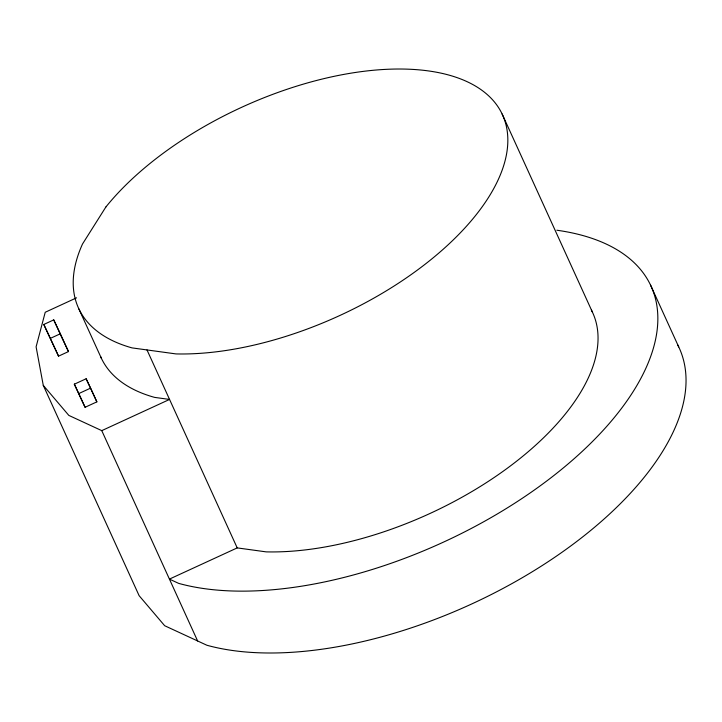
<?xml version="1.0" encoding="UTF-8"?>
<svg xmlns="http://www.w3.org/2000/svg" width="722" height="722" viewBox="0 0 722 722"><rect width="100%" height="100%" fill="white"/><g stroke="black" fill="none" stroke-linecap="round" stroke-linejoin="round"><path stroke-width="1.08" d="M76.532 297.834L45.224 312.265L36.1 346.831L43.266 385.358L139.12 595.677L164.67 625.721L206.871 645.242A297.103 146.746 -24.5 0 0 541.617 565.922A297.103 146.746 -24.5 0 0 677.768 344.999M43.807 324.467L53.744 319.882L60.368 333.763L68.482 351.578L58.545 356.154L43.807 324.467L58.545 356.154M50.423 338.338L60.368 333.763M74.348 384.194L86.135 378.761L90.611 388.12L96.865 401.856L85.079 407.289L74.348 384.194L85.079 407.289M78.824 393.553L90.611 388.12M43.266 385.358L68.825 415.403L101.766 430.637L169.553 399.437L154.625 397.389A232.989 115.087 -24.5 0 1 100.611 356.578M591.363 310.018A232.989 115.087 -24.5 0 1 509.136 466.89A232.989 115.087 -24.5 0 1 266.174 551.87L237.213 547.899L169.426 579.107L178.677 583.385A297.103 146.746 -24.5 0 0 582.943 450.718A297.103 146.746 -24.5 0 0 556.861 230.228M96.865 401.856L86.135 378.761M61.866 337.697L68.482 351.578M650.54 285.082L678.734 346.948M502.106 113.968L592.32 311.922M146.999 349.944L237.213 547.899M78.933 309.034L101.486 358.518M53.744 319.882L61.415 336.714M101.766 430.637L197.62 640.965M105.854 207.015L82.498 244.027A232.989 115.087 -24.5 0 0 132.072 347.896L175.96 353.915A232.989 115.087 -24.5 0 0 475.193 215.986A232.989 115.087 -24.5 0 0 405.087 69.086A232.989 115.087 -24.5 0 0 105.854 207.015"/></g></svg>
